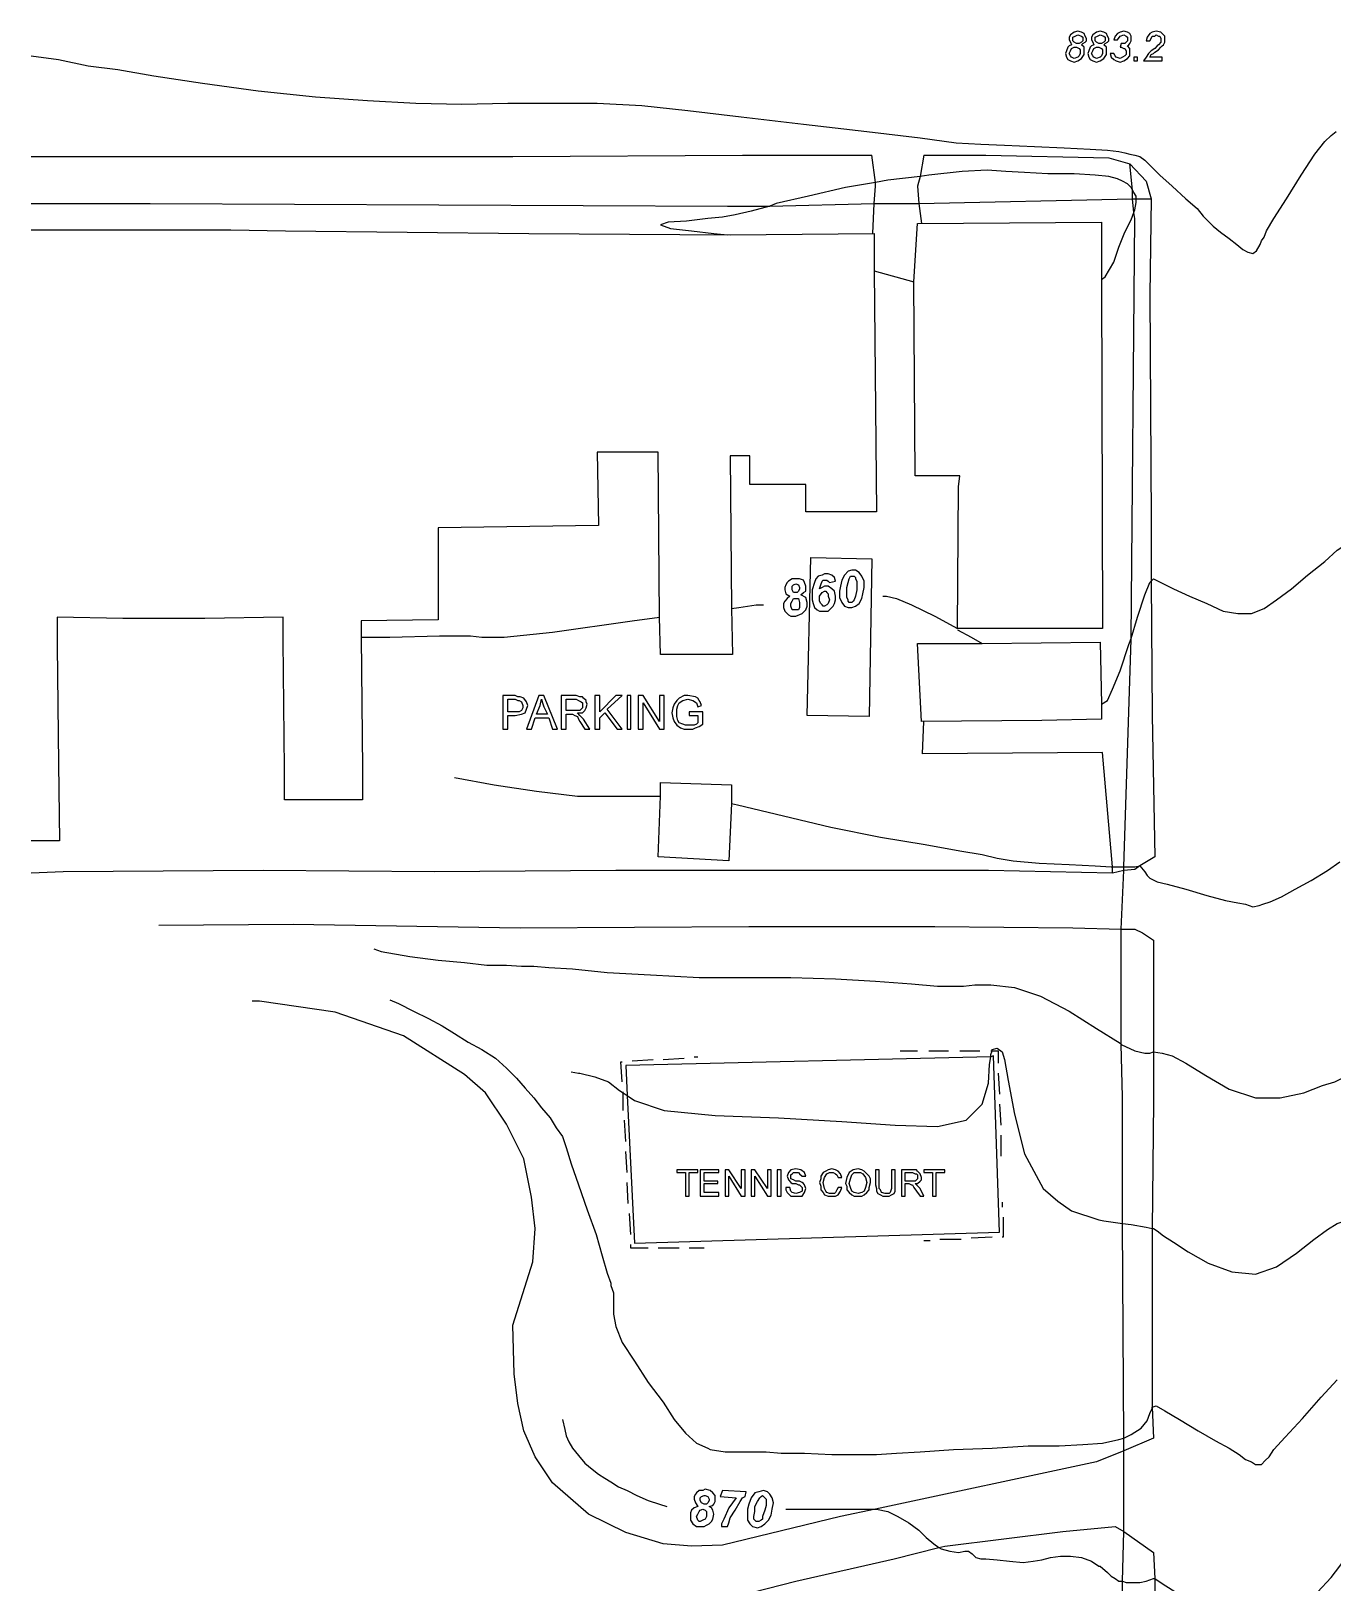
# Model space of a CAD drawing. Header units: feet. Extents: x -3749 to 15459, y 505 to 24761.
# Drawn here: x -3749 to 445, y 11399 to 16397 of the extents above; entities that cross this region are included whole.
import ezdxf

# ---------------------------------------------------------------- set-up
doc = ezdxf.new("R2010")
doc.units = ezdxf.units.FT
for name, color, linetype in [('Buildings', 2, 'CONTINUOUS'), ('Streets', 4, 'CONTINUOUS'), ('Topo Lines', 6, 'CONTINUOUS')]:
    doc.layers.add(name, color=color, linetype=linetype)

msp = doc.modelspace()

# ---------------------------------------------------------------- linework, layer by layer
at = {"layer": 'Buildings'}
for points in [[(-396.8, 16352.9), (-404.8, 16348.9), (-408.8, 16344.9), (-412.8, 16332.9), (-416.8, 16324.9), (-412.8, 16312.9), (-408.8, 16304.9), (-400.8, 16300.9), (-388.8, 16296.9), (-376.8, 16300.9), (-364.8, 16308.9), (-356.8, 16320.9), (-356.8, 16332.9), (-356.8, 16344.9), (-364.8, 16352.9), (-360.8, 16356.9), (-352.8, 16360.9), (-348.8, 16364.9), (-348.8, 16372.9), (-352.8, 16380.9), (-356.8, 16388.9), (-364.8, 16392.9), (-376.8, 16396.9), (-388.8, 16392.9), (-400.8, 16384.9), (-404.8, 16376.9), (-404.8, 16368.9), (-400.8, 16360.9), (-396.8, 16352.9)], [(-324.8, 16352.9), (-332.8, 16348.9), (-336.8, 16344.9), (-340.8, 16332.9), (-344.8, 16324.9), (-340.8, 16312.9), (-336.8, 16304.9), (-328.8, 16300.9), (-316.8, 16296.9), (-304.8, 16300.9), (-292.8, 16308.9), (-284.8, 16320.9), (-284.8, 16332.9), (-284.8, 16344.9), (-292.8, 16352.9), (-288.8, 16356.9), (-280.8, 16360.9), (-276.8, 16364.9), (-276.8, 16372.9), (-280.8, 16380.9), (-284.8, 16388.9), (-292.8, 16392.9), (-304.8, 16396.9), (-316.8, 16392.9), (-328.8, 16384.9), (-332.8, 16376.9), (-332.8, 16368.9), (-328.8, 16360.9), (-324.8, 16352.9)], [(-272.8, 16324.9), (-268.8, 16312.9), (-260.8, 16304.9), (-252.8, 16300.9), (-240.8, 16296.9), (-228.8, 16300.9), (-216.8, 16308.9), (-208.8, 16316.9), (-208.8, 16328.9), (-208.8, 16340.9), (-216.8, 16348.9), (-212.8, 16352.9), (-208.8, 16356.9), (-204.8, 16364.9), (-204.8, 16372.9), (-204.8, 16380.9), (-208.8, 16388.9), (-216.8, 16392.9), (-228.8, 16396.9), (-240.8, 16392.9), (-248.8, 16388.9), (-256.8, 16380.9), (-260.8, 16368.9), (-248.8, 16368.9), (-240.8, 16380.9), (-228.8, 16384.9), (-220.8, 16380.9), (-216.8, 16376.9), (-216.8, 16368.9), (-216.8, 16364.9), (-220.8, 16360.9), (-224.8, 16356.9), (-236.8, 16356.9), (-240.8, 16344.9), (-236.8, 16344.9), (-228.8, 16340.9), (-224.8, 16340.9), (-220.8, 16332.9), (-220.8, 16328.9), (-220.8, 16320.9), (-224.8, 16316.9), (-232.8, 16312.9), (-240.8, 16308.9), (-252.8, 16312.9), (-256.8, 16316.9), (-260.8, 16324.9), (-272.8, 16324.9)], [(-164.8, 16300.9), (-104.8, 16300.9), (-104.8, 16312.9), (-144.8, 16312.9), (-140.8, 16320.9), (-132.8, 16324.9), (-128.8, 16328.9), (-116.8, 16336.9), (-108.8, 16344.9), (-104.8, 16348.9), (-100.8, 16352.9), (-96.8, 16360.9), (-96.8, 16368.9), (-96.8, 16380.9), (-108.8, 16392.9), (-124.8, 16396.9), (-136.8, 16392.9), (-144.8, 16388.9), (-152.8, 16376.9), (-156.8, 16364.9), (-144.8, 16364.9), (-140.8, 16372.9), (-136.8, 16380.9), (-128.8, 16380.9), (-124.8, 16384.9), (-116.8, 16380.9), (-112.8, 16380.9), (-108.8, 16372.9), (-108.8, 16368.9), (-108.8, 16360.9), (-116.8, 16352.9), (-120.8, 16348.9), (-128.8, 16340.9), (-140.8, 16332.9), (-148.8, 16324.9), (-156.8, 16312.9), (-164.8, 16300.9)], [(-404.8, 16324.9), (-400.8, 16332.9), (-396.8, 16340.9), (-388.8, 16344.9), (-380.8, 16344.9), (-372.8, 16340.9), (-368.8, 16336.9), (-368.8, 16332.9), (-368.8, 16324.9), (-372.8, 16316.9), (-376.8, 16312.9), (-388.8, 16308.9), (-396.8, 16312.9), (-400.8, 16316.9), (-404.8, 16324.9)], [(-392.8, 16368.9), (-392.8, 16376.9), (-384.8, 16380.9), (-376.8, 16384.9), (-364.8, 16380.9), (-360.8, 16376.9), (-360.8, 16372.9), (-360.8, 16364.9), (-364.8, 16360.9), (-372.8, 16356.9), (-380.8, 16356.9), (-388.8, 16360.9), (-392.8, 16364.9), (-392.8, 16368.9)], [(-332.8, 16324.9), (-328.8, 16332.9), (-324.8, 16340.9), (-316.8, 16344.9), (-308.8, 16344.9), (-300.8, 16340.9), (-296.8, 16336.9), (-296.8, 16332.9), (-296.8, 16324.9), (-300.8, 16316.9), (-304.8, 16312.9), (-316.8, 16308.9), (-324.8, 16312.9), (-328.8, 16316.9), (-332.8, 16324.9)], [(-320.8, 16368.9), (-320.8, 16376.9), (-312.8, 16380.9), (-304.8, 16384.9), (-292.8, 16380.9), (-288.8, 16376.9), (-288.8, 16372.9), (-288.8, 16364.9), (-292.8, 16360.9), (-300.8, 16356.9), (-308.8, 16356.9), (-316.8, 16360.9), (-320.8, 16364.9), (-320.8, 16368.9)], [(-196.8, 16300.9), (-184.8, 16300.9), (-184.8, 16312.9), (-196.8, 16312.9), (-196.8, 16300.9)], [(-3748.8, 15757), (-3104.8, 15757), (-2928.8, 15753), (-2144.8, 15745), (-1496.8, 15741), (-1032.8, 15745), (-1032.8, 15625), (-1024.8, 14849), (-1252.8, 14849), (-1252.8, 14937), (-1432.8, 14937), (-1432.8, 15029), (-1496.8, 15029), (-1492.8, 14537), (-1488.8, 14389), (-1720.8, 14389), (-1724.8, 14509), (-1728.8, 15041), (-1924.8, 15041), (-1920.8, 14805), (-2436.8, 14797), (-2436.8, 14501), (-2684.8, 14497), (-2684.8, 14445), (-2680.8, 14021), (-2680.8, 13921), (-2932.8, 13921), (-2932.8, 14021), (-2936.8, 14433), (-2936.8, 14509), (-3188.8, 14505), (-3452.8, 14505), (-3664.8, 14509), (-3664.8, 14417), (-3660.8, 14037), (-3656.8, 13789), (-3748.8, 13789)], [(-300.8, 15597), (-296.8, 14473), (-764.8, 14473), (-760.8, 14929), (-756.8, 14965), (-900.8, 14965), (-904.8, 15589), (-892.8, 15777), (-300.8, 15781), (-300.8, 15597)], [(-1236.8, 14701), (-1040.8, 14697), (-1048.8, 14189), (-1248.8, 14193), (-1236.8, 14701)], [(-1156.8, 14625), (-1160.8, 14637), (-1168.8, 14645), (-1180.8, 14649), (-1192.8, 14649), (-1200.8, 14645), (-1212.8, 14641), (-1220.8, 14633), (-1224.8, 14621), (-1232.8, 14597), (-1232.8, 14565), (-1228.8, 14553), (-1224.8, 14541), (-1216.8, 14533), (-1208.8, 14529), (-1200.8, 14529), (-1188.8, 14529), (-1180.8, 14529), (-1172.8, 14537), (-1164.8, 14545), (-1160.8, 14553), (-1156.8, 14565), (-1156.8, 14577), (-1160.8, 14593), (-1168.8, 14601), (-1180.8, 14609), (-1192.8, 14609), (-1200.8, 14605), (-1208.8, 14601), (-1204.8, 14613), (-1200.8, 14625), (-1196.8, 14629), (-1192.8, 14629), (-1184.8, 14629), (-1180.8, 14625), (-1176.8, 14621), (-1156.8, 14625)], [(-1144.8, 14573), (-1136.8, 14557), (-1128.8, 14545), (-1116.8, 14541), (-1104.8, 14541), (-1092.8, 14545), (-1080.8, 14553), (-1072.8, 14569), (-1068.8, 14585), (-1064.8, 14605), (-1064.8, 14625), (-1072.8, 14641), (-1080.8, 14653), (-1092.8, 14661), (-1104.8, 14661), (-1116.8, 14657), (-1128.8, 14645), (-1136.8, 14629), (-1140.8, 14609), (-1144.8, 14593), (-1144.8, 14573)], [(-1304.8, 14577), (-1312.8, 14569), (-1320.8, 14561), (-1324.8, 14553), (-1324.8, 14541), (-1320.8, 14529), (-1308.8, 14517), (-1300.8, 14513), (-1284.8, 14513), (-1264.8, 14521), (-1252.8, 14533), (-1248.8, 14545), (-1248.8, 14557), (-1252.8, 14573), (-1268.8, 14581), (-1260.8, 14589), (-1252.8, 14593), (-1252.8, 14601), (-1252.8, 14609), (-1256.8, 14621), (-1260.8, 14629), (-1272.8, 14633), (-1288.8, 14633), (-1296.8, 14633), (-1308.8, 14625), (-1312.8, 14621), (-1316.8, 14613), (-1320.8, 14605), (-1320.8, 14597), (-1316.8, 14585), (-1304.8, 14577)], [(-1296.8, 14597), (-1296.8, 14605), (-1296.8, 14609), (-1292.8, 14613), (-1284.8, 14617), (-1276.8, 14613), (-1272.8, 14605), (-1272.8, 14601), (-1276.8, 14593), (-1280.8, 14589), (-1284.8, 14589), (-1288.8, 14589), (-1292.8, 14589), (-1296.8, 14597)], [(-1120.8, 14573), (-1120.8, 14585), (-1120.8, 14605), (-1116.8, 14621), (-1112.8, 14633), (-1108.8, 14641), (-1100.8, 14641), (-1096.8, 14641), (-1092.8, 14637), (-1092.8, 14633), (-1088.8, 14625), (-1088.8, 14613), (-1088.8, 14597), (-1092.8, 14577), (-1096.8, 14565), (-1100.8, 14561), (-1104.8, 14557), (-1112.8, 14557), (-1116.8, 14561), (-1116.8, 14565), (-1120.8, 14573)], [(-1300.8, 14545), (-1300.8, 14553), (-1296.8, 14561), (-1292.8, 14569), (-1284.8, 14569), (-1280.8, 14569), (-1276.8, 14569), (-1272.8, 14557), (-1272.8, 14549), (-1272.8, 14541), (-1276.8, 14533), (-1284.8, 14533), (-1292.8, 14533), (-1296.8, 14533), (-1300.8, 14545)], [(-1208.8, 14561), (-1208.8, 14577), (-1200.8, 14589), (-1192.8, 14593), (-1188.8, 14593), (-1184.8, 14589), (-1180.8, 14585), (-1180.8, 14577), (-1176.8, 14565), (-1180.8, 14553), (-1184.8, 14549), (-1192.8, 14545), (-1196.8, 14545), (-1200.8, 14549), (-1204.8, 14553), (-1208.8, 14561)], [(-300.8, 14229), (-300.8, 14181), (-492.8, 14177), (-880.8, 14173), (-892.8, 14425), (-684.8, 14425), (-304.8, 14429), (-300.8, 14229)], [(-2228.8, 14149), (-2212.8, 14149), (-2212.8, 14193), (-2188.8, 14193), (-2168.8, 14197), (-2156.8, 14201), (-2152.8, 14213), (-2148.8, 14225), (-2152.8, 14237), (-2160.8, 14249), (-2172.8, 14253), (-2180.8, 14253), (-2188.8, 14257), (-2228.8, 14257), (-2228.8, 14149)], [(-2212.8, 14205), (-2212.8, 14245), (-2188.8, 14245), (-2180.8, 14241), (-2176.8, 14241), (-2168.8, 14237), (-2164.8, 14225), (-2164.8, 14217), (-2168.8, 14209), (-2176.8, 14205), (-2188.8, 14205), (-2212.8, 14205)], [(-2152.8, 14149), (-2136.8, 14149), (-2124.8, 14185), (-2080.8, 14185), (-2068.8, 14149), (-2052.8, 14149), (-2096.8, 14257), (-2112.8, 14257), (-2152.8, 14149)], [(-2120.8, 14197), (-2108.8, 14225), (-2104.8, 14245), (-2100.8, 14233), (-2096.8, 14221), (-2084.8, 14197), (-2120.8, 14197)], [(-2040.8, 14149), (-2024.8, 14149), (-2024.8, 14197), (-2008.8, 14197), (-2004.8, 14197), (-1996.8, 14193), (-1988.8, 14189), (-1984.8, 14181), (-1980.8, 14173), (-1964.8, 14149), (-1948.8, 14149), (-1968.8, 14181), (-1980.8, 14193), (-1988.8, 14201), (-1972.8, 14201), (-1964.8, 14209), (-1960.8, 14217), (-1956.8, 14229), (-1960.8, 14237), (-1960.8, 14241), (-1968.8, 14249), (-1972.8, 14253), (-1980.8, 14253), (-1992.8, 14257), (-2040.8, 14257), (-2040.8, 14149)], [(-2024.8, 14209), (-2024.8, 14245), (-1992.8, 14245), (-1984.8, 14241), (-1976.8, 14237), (-1972.8, 14233), (-1972.8, 14225), (-1972.8, 14217), (-1980.8, 14209), (-1988.8, 14209), (-1996.8, 14209), (-2024.8, 14209)], [(-1932.8, 14149), (-1916.8, 14149), (-1916.8, 14185), (-1900.8, 14201), (-1860.8, 14149), (-1844.8, 14149), (-1892.8, 14213), (-1844.8, 14257), (-1864.8, 14257), (-1916.8, 14205), (-1916.8, 14257), (-1932.8, 14257), (-1932.8, 14149)], [(-1828.8, 14149), (-1816.8, 14149), (-1816.8, 14257), (-1828.8, 14257), (-1828.8, 14149)], [(-1792.8, 14149), (-1776.8, 14149), (-1776.8, 14233), (-1724.8, 14149), (-1708.8, 14149), (-1708.8, 14257), (-1724.8, 14257), (-1724.8, 14173), (-1776.8, 14257), (-1792.8, 14257), (-1792.8, 14149)], [(-1628.8, 14193), (-1600.8, 14193), (-1600.8, 14169), (-1604.8, 14165), (-1612.8, 14161), (-1620.8, 14161), (-1632.8, 14161), (-1640.8, 14161), (-1648.8, 14165), (-1660.8, 14169), (-1664.8, 14177), (-1668.8, 14189), (-1668.8, 14201), (-1668.8, 14213), (-1664.8, 14225), (-1660.8, 14233), (-1648.8, 14241), (-1632.8, 14245), (-1616.8, 14241), (-1604.8, 14233), (-1600.8, 14221), (-1588.8, 14225), (-1592.8, 14237), (-1596.8, 14241), (-1600.8, 14249), (-1608.8, 14253), (-1632.8, 14257), (-1644.8, 14257), (-1660.8, 14249), (-1668.8, 14241), (-1676.8, 14229), (-1680.8, 14217), (-1684.8, 14201), (-1680.8, 14185), (-1676.8, 14173), (-1668.8, 14161), (-1656.8, 14153), (-1644.8, 14149), (-1628.8, 14149), (-1616.8, 14149), (-1608.8, 14153), (-1596.8, 14157), (-1584.8, 14165), (-1584.8, 14205), (-1628.8, 14205), (-1628.8, 14193)], [(-1492.8, 13969), (-1492.8, 13909), (-1500.8, 13725), (-1728.8, 13737), (-1720.8, 13933), (-1720.8, 13977), (-1492.8, 13969)], [(-948.8, 13113), (-892.8, 13113)], [(-856.8, 13113), (-792.8, 13113)], [(-756.8, 13113), (-692.8, 13113)], [(-656.8, 13113), (-652.8, 13113), (-632.8, 13113), (-632.8, 13073)], [(-1844.8, 13013), (-1848.8, 13077), (-1844.8, 13077)], [(-1812.8, 13081), (-1744.8, 13085)], [(-1712.8, 13085), (-1644.8, 13089)], [(-1612.8, 13093), (-1600.8, 13093)], [(-632.8, 13041), (-628.8, 12973)], [(-1840.8, 12977), (-1840.8, 12981)], [(-1840.8, 12921), (-1840.8, 12977)], [(-628.8, 12941), (-624.8, 12873)], [(-1832.8, 12821), (-1836.8, 12889)], [(-624.8, 12841), (-624.8, 12773)], [(-1828.8, 12721), (-1832.8, 12789)], [(-1640.8, 12645), (-1628.8, 12645), (-1628.8, 12721), (-1600.8, 12721), (-1600.8, 12729), (-1668.8, 12729), (-1668.8, 12721), (-1640.8, 12721), (-1640.8, 12645)], [(-1592.8, 12645), (-1532.8, 12645), (-1532.8, 12657), (-1580.8, 12657), (-1580.8, 12685), (-1536.8, 12685), (-1536.8, 12693), (-1580.8, 12693), (-1580.8, 12721), (-1532.8, 12721), (-1532.8, 12729), (-1592.8, 12729), (-1592.8, 12645)], [(-1512.8, 12645), (-1500.8, 12645), (-1500.8, 12709), (-1460.8, 12645), (-1448.8, 12645), (-1448.8, 12729), (-1460.8, 12729), (-1460.8, 12669), (-1500.8, 12729), (-1512.8, 12729), (-1512.8, 12645)], [(-1428.8, 12645), (-1416.8, 12645), (-1416.8, 12709), (-1376.8, 12645), (-1364.8, 12645), (-1364.8, 12729), (-1376.8, 12729), (-1376.8, 12669), (-1416.8, 12729), (-1428.8, 12729), (-1428.8, 12645)], [(-1344.8, 12645), (-1332.8, 12645), (-1332.8, 12729), (-1344.8, 12729), (-1344.8, 12645)], [(-1316.8, 12673), (-1316.8, 12665), (-1312.8, 12657), (-1300.8, 12645), (-1280.8, 12645), (-1264.8, 12645), (-1256.8, 12657), (-1252.8, 12669), (-1256.8, 12681), (-1260.8, 12685), (-1264.8, 12689), (-1272.8, 12693), (-1284.8, 12693), (-1292.8, 12697), (-1300.8, 12701), (-1300.8, 12709), (-1300.8, 12713), (-1296.8, 12717), (-1292.8, 12721), (-1284.8, 12721), (-1276.8, 12721), (-1272.8, 12717), (-1264.8, 12709), (-1252.8, 12709), (-1256.8, 12721), (-1268.8, 12729), (-1284.8, 12733), (-1300.8, 12729), (-1308.8, 12721), (-1312.8, 12709), (-1308.8, 12697), (-1300.8, 12689), (-1296.8, 12685), (-1284.8, 12685), (-1276.8, 12681), (-1272.8, 12681), (-1264.8, 12673), (-1264.8, 12669), (-1264.8, 12661), (-1272.8, 12657), (-1284.8, 12653), (-1296.8, 12657), (-1300.8, 12661), (-1304.8, 12673), (-1316.8, 12673)], [(-1148.8, 12673), (-1152.8, 12665), (-1156.8, 12657), (-1160.8, 12653), (-1168.8, 12653), (-1176.8, 12653), (-1184.8, 12657), (-1188.8, 12661), (-1192.8, 12669), (-1196.8, 12689), (-1192.8, 12705), (-1184.8, 12717), (-1176.8, 12721), (-1168.8, 12721), (-1164.8, 12721), (-1156.8, 12717), (-1152.8, 12713), (-1148.8, 12705), (-1136.8, 12705), (-1140.8, 12717), (-1148.8, 12725), (-1156.8, 12729), (-1168.8, 12733), (-1180.8, 12729), (-1188.8, 12725), (-1196.8, 12721), (-1204.8, 12709), (-1204.8, 12701), (-1208.8, 12689), (-1204.8, 12677), (-1204.8, 12665), (-1196.8, 12657), (-1192.8, 12649), (-1180.8, 12645), (-1168.8, 12645), (-1156.8, 12645), (-1148.8, 12649), (-1140.8, 12661), (-1136.8, 12673), (-1148.8, 12673)], [(-1124.8, 12685), (-1120.8, 12677), (-1120.8, 12665), (-1112.8, 12657), (-1104.8, 12649), (-1096.8, 12645), (-1084.8, 12645), (-1072.8, 12645), (-1064.8, 12649), (-1056.8, 12657), (-1048.8, 12665), (-1048.8, 12673), (-1044.8, 12689), (-1044.8, 12701), (-1048.8, 12709), (-1056.8, 12717), (-1064.8, 12725), (-1072.8, 12729), (-1084.8, 12733), (-1100.8, 12729), (-1112.8, 12721), (-1120.8, 12705), (-1124.8, 12685)], [(-1112.8, 12685), (-1108.8, 12701), (-1104.8, 12713), (-1096.8, 12721), (-1084.8, 12721), (-1076.8, 12721), (-1068.8, 12717), (-1060.8, 12705), (-1056.8, 12689), (-1060.8, 12673), (-1064.8, 12661), (-1072.8, 12657), (-1084.8, 12653), (-1096.8, 12657), (-1104.8, 12661), (-1108.8, 12673), (-1112.8, 12685)], [(-976.8, 12729), (-976.8, 12681), (-976.8, 12669), (-980.8, 12657), (-984.8, 12653), (-996.8, 12653), (-1008.8, 12657), (-1012.8, 12665), (-1016.8, 12669), (-1016.8, 12681), (-1016.8, 12729), (-1028.8, 12729), (-1028.8, 12681), (-1024.8, 12669), (-1024.8, 12661), (-1020.8, 12653), (-1012.8, 12649), (-1004.8, 12645), (-996.8, 12645), (-984.8, 12645), (-976.8, 12649), (-968.8, 12653), (-964.8, 12661), (-964.8, 12669), (-964.8, 12681), (-964.8, 12729), (-976.8, 12729)], [(-944.8, 12645), (-932.8, 12645), (-932.8, 12685), (-920.8, 12685), (-912.8, 12681), (-908.8, 12681), (-904.8, 12673), (-896.8, 12661), (-884.8, 12645), (-872.8, 12645), (-884.8, 12669), (-896.8, 12681), (-900.8, 12685), (-892.8, 12685), (-884.8, 12693), (-880.8, 12697), (-880.8, 12705), (-884.8, 12717), (-892.8, 12725), (-896.8, 12729), (-908.8, 12729), (-944.8, 12729), (-944.8, 12645)], [(-932.8, 12693), (-932.8, 12721), (-908.8, 12721), (-900.8, 12717), (-896.8, 12717), (-892.8, 12713), (-892.8, 12705), (-892.8, 12701), (-900.8, 12693), (-904.8, 12693), (-908.8, 12693), (-932.8, 12693)], [(-844.8, 12645), (-832.8, 12645), (-832.8, 12721), (-804.8, 12721), (-804.8, 12729), (-872.8, 12729), (-872.8, 12721), (-844.8, 12721), (-844.8, 12645)], [(-1824.8, 12621), (-1828.8, 12689)], [(-620.8, 12625), (-620.8, 12609)], [(-1816.8, 12521), (-1820.8, 12589)], [(-616.8, 12577), (-616.8, 12513), (-620.8, 12513)], [(-852.8, 12501), (-872.8, 12501)], [(-752.8, 12505), (-820.8, 12505)], [(-652.8, 12513), (-720.8, 12509)], [(-1760.8, 12477), (-1816.8, 12477), (-1816.8, 12489)], [(-1660.8, 12477), (-1728.8, 12477)], [(-1580.8, 12477), (-1628.8, 12477)], [(-1600.8, 11645), (-1612.8, 11641), (-1620.8, 11633), (-1624.8, 11625), (-1624.8, 11613), (-1624.8, 11601), (-1616.8, 11589), (-1604.8, 11581), (-1592.8, 11581), (-1580.8, 11581), (-1572.8, 11585), (-1564.8, 11589), (-1556.8, 11597), (-1552.8, 11605), (-1548.8, 11621), (-1552.8, 11633), (-1556.8, 11641), (-1564.8, 11645), (-1552.8, 11649), (-1548.8, 11653), (-1544.8, 11661), (-1544.8, 11669), (-1544.8, 11681), (-1552.8, 11689), (-1560.8, 11697), (-1576.8, 11701), (-1584.8, 11697), (-1596.8, 11697), (-1604.8, 11689), (-1608.8, 11685), (-1612.8, 11677), (-1612.8, 11669), (-1608.8, 11657), (-1600.8, 11645)], [(-1528.8, 11677), (-1476.8, 11673), (-1488.8, 11657), (-1500.8, 11641), (-1516.8, 11605), (-1524.8, 11589), (-1524.8, 11581), (-1504.8, 11581), (-1500.8, 11593), (-1496.8, 11609), (-1480.8, 11633), (-1464.8, 11661), (-1456.8, 11673), (-1448.8, 11677), (-1444.8, 11693), (-1520.8, 11697), (-1528.8, 11677)], [(-1440.8, 11617), (-1440.8, 11601), (-1432.8, 11589), (-1424.8, 11581), (-1408.8, 11577), (-1396.8, 11581), (-1384.8, 11589), (-1372.8, 11601), (-1364.8, 11617), (-1360.8, 11637), (-1356.8, 11657), (-1360.8, 11673), (-1368.8, 11685), (-1376.8, 11693), (-1388.8, 11697), (-1404.8, 11693), (-1416.8, 11689), (-1428.8, 11673), (-1436.8, 11653), (-1440.8, 11637), (-1440.8, 11617)], [(-1592.8, 11665), (-1592.8, 11673), (-1588.8, 11677), (-1580.8, 11681), (-1576.8, 11681), (-1568.8, 11677), (-1564.8, 11669), (-1564.8, 11665), (-1568.8, 11657), (-1572.8, 11653), (-1580.8, 11653), (-1588.8, 11657), (-1592.8, 11665)], [(-1420.8, 11613), (-1416.8, 11629), (-1416.8, 11645), (-1408.8, 11661), (-1400.8, 11673), (-1396.8, 11677), (-1392.8, 11681), (-1384.8, 11673), (-1380.8, 11669), (-1380.8, 11661), (-1380.8, 11649), (-1384.8, 11633), (-1392.8, 11613), (-1392.8, 11605), (-1396.8, 11601), (-1404.8, 11597), (-1408.8, 11597), (-1412.8, 11597), (-1416.8, 11601), (-1420.8, 11605), (-1420.8, 11613)], [(-1604.8, 11613), (-1600.8, 11621), (-1596.8, 11629), (-1592.8, 11633), (-1584.8, 11637), (-1576.8, 11633), (-1572.8, 11629), (-1572.8, 11621), (-1572.8, 11613), (-1576.8, 11605), (-1584.8, 11601), (-1592.8, 11597), (-1596.8, 11597), (-1600.8, 11601), (-1604.8, 11613)]]:
    msp.add_lwpolyline(points, dxfattribs=at)
at = {"layer": 'Streets'}
for points in [[(-3748.8, 15992.9), (-3032.8, 15992.9), (-2196.8, 15992.9), (-1456.8, 15996.9), (-1040.8, 15996.9)], [(-1028.8, 15909), (-1040.8, 15996.9)], [(-872.8, 15996.9), (-884.8, 15928.9)], [(-872.8, 15996.9), (-672.8, 15996.9), (-276.8, 15988.9), (-208.8, 15968.9)], [(-208.8, 15968.9), (-156.8, 15913), (-140.8, 15857)], [(-200.8, 15885), (-208.8, 15968.9)], [(-1032.8, 15841), (-1028.8, 15897), (-1028.8, 15909)], [(-884.8, 15928.9), (-892.8, 15897), (-888.8, 15841)], [(-888.8, 15841), (-200.8, 15857)], [(-200.8, 15857), (-200.8, 15885)], [(-196.8, 15813), (-200.8, 15857), (-188.8, 15857), (-140.8, 15857)], [(-140.8, 15857), (-144.8, 15549), (-140.8, 14821), (-140.8, 14625)], [(-3748.8, 15841), (-3364.8, 15841), (-1504.8, 15833), (-1368.8, 15833)], [(-1368.8, 15833), (-1032.8, 15841), (-888.8, 15841)], [(-1036.8, 15745), (-1032.8, 15841)], [(-888.8, 15841), (-880.8, 15777)], [(-204.8, 14441), (-192.8, 15793), (-196.8, 15813)], [(-140.8, 14625), (-136.8, 14193), (-128.8, 13737), (-176.8, 13709)], [(-228.8, 13705), (-204.8, 14437), (-204.8, 14441)], [(-264.8, 13705), (-296.8, 14073), (-876.8, 14069), (-872.8, 14173)], [(-264.8, 13685), (-264.8, 13705)], [(-236.8, 13505), (-228.8, 13693), (-228.8, 13705)], [(-176.8, 13709), (-192.8, 13697), (-228.8, 13693)], [(-228.8, 13693), (-264.8, 13685), (-664.8, 13693), (-1212.8, 13693), (-1864.8, 13693), (-2448.8, 13689), (-3000.8, 13693), (-3644.8, 13689), (-3748.8, 13685)], [(-3336.8, 13517), (-2904.8, 13521), (-2172.8, 13509), (-1436.8, 13513), (-836.8, 13513), (-392.8, 13509), (-236.8, 13505)], [(-236.8, 13505), (-192.8, 13505), (-168.8, 13493), (-132.8, 13469)], [(-236.8, 13133), (-236.8, 13457), (-236.8, 13505)], [(-132.8, 13469), (-132.8, 13109)], [(-1028.8, 11637), (-1140.8, 11613), (-1520.8, 11521), (-1620.8, 11517), (-1712.8, 11525), (-1832.8, 11561), (-1952.8, 11621), (-2068.8, 11721), (-2124.8, 11805), (-2160.8, 11889), (-2180.8, 11977), (-2192.8, 12073), (-2196.8, 12229), (-2132.8, 12433), (-2124.8, 12541), (-2136.8, 12641), (-2160.8, 12765), (-2216.8, 12877), (-2284.8, 12977), (-2352.8, 13037), (-2548.8, 13161), (-2768.8, 13237), (-3012.8, 13273), (-3036.8, 13273)], [(-232.8, 12557), (-232.8, 12965), (-236.8, 13133)], [(-132.8, 13109), (-132.8, 12949), (-136.8, 12541)], [(-228.8, 11865), (-232.8, 12557)], [(-136.8, 12541), (-136.8, 12365), (-136.8, 11965)], [(-136.8, 11965), (-132.8, 11865)], [(-232.8, 10841), (-232.8, 11405), (-228.8, 11565), (-228.8, 11765), (-228.8, 11825), (-228.8, 11865)], [(-132.8, 11865), (-228.8, 11825)], [(-228.8, 11825), (-316.8, 11789), (-1028.8, 11637)], [(-824.8, 11513), (-804.8, 11517), (-424.8, 11565), (-256.8, 11581), (-228.8, 11565)], [(-228.8, 11565), (-132.8, 11497)], [(-1912.8, 11225), (-1864.8, 11245), (-1816.8, 11257), (-1612.8, 11321), (-1284.8, 11405), (-968.8, 11477), (-824.8, 11513)], [(-132.8, 11497), (-128.8, 11413)], [(-128.8, 11413), (-124.8, 10861)]]:
    msp.add_lwpolyline(points, dxfattribs=at)
at = {"layer": 'Topo Lines'}
for points in [[(-3748.8, 16316.9), (-3660.8, 16304.9), (-3564.8, 16284.9), (-3468.8, 16272.9), (-3352.8, 16252.9), (-3196.8, 16228.9), (-3016.8, 16204.9), (-2832.8, 16184.9), (-2664.8, 16172.9), (-2508.8, 16164.9), (-2360.8, 16160.9), (-2212.8, 16164.9), (-2064.8, 16164.9), (-1924.8, 16164.9), (-1780.8, 16156.9), (-1632.8, 16140.9), (-1460.8, 16120.9), (-1260.8, 16096.9), (-1056.8, 16072.9), (-884.8, 16052.9), (-768.8, 16036.9), (-688.8, 16032.9), (-612.8, 16028.9), (-516.8, 16024.9), (-420.8, 16020.9), (-336.8, 16016.9), (-280.8, 16012.9), (-244.8, 16008.9), (-224.8, 16004.9), (-208.8, 16000.9), (-192.8, 15996.9), (-176.8, 15992.9), (-160.8, 15980.9), (-140.8, 15960.9), (-112.8, 15932.9), (-72.8, 15897), (-28.8, 15857), (7.2, 15825), (27.2, 15801), (43.2, 15785), (59.2, 15769), (83.2, 15749), (111.2, 15729), (135.2, 15709), (155.2, 15693), (171.2, 15685), (187.2, 15681), (199.2, 15689), (211.2, 15709), (215.2, 15721), (223.2, 15733), (231.2, 15753), (255.2, 15793), (295.2, 15857), (343.2, 15932.9), (387.2, 16000.9), (419.2, 16040.9), (439.2, 16060.9), (455.2, 16072.9)], [(-200.8, 15885), (-204.8, 15893), (-216.8, 15905), (-232.8, 15913), (-248.8, 15920.9), (-276.8, 15928.9), (-320.8, 15932.9), (-388.8, 15936.9), (-472.8, 15936.9), (-548.8, 15940.9), (-608.8, 15944.9), (-668.8, 15948.9), (-748.8, 15944.9), (-856.8, 15932.9), (-884.8, 15928.9)], [(-1028.8, 15909), (-1124.8, 15893), (-1244.8, 15865), (-1348.8, 15841), (-1368.8, 15833)], [(-884.8, 15928.9), (-988.8, 15916.9), (-1028.8, 15909)], [(-188.8, 15857), (-188.8, 15865), (-196.8, 15877), (-200.8, 15885)], [(-196.8, 15813), (-192.8, 15821), (-188.8, 15845), (-188.8, 15857)], [(-1368.8, 15833), (-1428.8, 15817), (-1480.8, 15805), (-1520.8, 15797), (-1568.8, 15793), (-1636.8, 15785), (-1696.8, 15781), (-1720.8, 15773), (-1688.8, 15761), (-1620.8, 15753), (-1548.8, 15745), (-1504.8, 15741)], [(-300.8, 15597), (-288.8, 15605), (-260.8, 15653), (-244.8, 15701), (-224.8, 15749), (-204.8, 15789), (-196.8, 15813)], [(-1032.8, 15625), (-904.8, 15589)], [(-140.8, 14625), (-132.8, 14633), (-108.8, 14621), (-68.8, 14601), (-16.8, 14577), (39.2, 14553), (91.2, 14529), (139.2, 14521), (183.2, 14521), (223.2, 14537), (263.2, 14565), (311.2, 14601), (363.2, 14645), (419.2, 14689), (459.2, 14725), (483.2, 14741), (495.2, 14741), (507.2, 14717), (531.2, 14677), (555.2, 14613), (587.2, 14529), (611.2, 14429), (631.2, 14333)], [(-204.8, 14441), (-184.8, 14509), (-160.8, 14581), (-144.8, 14621), (-140.8, 14625)], [(-1468.8, 14541), (-1412.8, 14549), (-1388.8, 14549)], [(-1004.8, 14577), (-992.8, 14577), (-960.8, 14569), (-912.8, 14549), (-836.8, 14513), (-764.8, 14473)], [(-2684.8, 14445), (-2592.8, 14445), (-2432.8, 14449), (-2360.8, 14449), (-2332.8, 14449), (-2296.8, 14445), (-2224.8, 14445), (-2068.8, 14461), (-1812.8, 14497), (-1724.8, 14509)], [(-1492.8, 14537), (-1468.8, 14541)], [(-764.8, 14469), (-720.8, 14445), (-684.8, 14425)], [(-300.8, 14229), (-280.8, 14241), (-264.8, 14277), (-240.8, 14337), (-212.8, 14421), (-204.8, 14441)], [(-2384.8, 13993), (-2256.8, 13969), (-2120.8, 13949), (-1988.8, 13933), (-1864.8, 13933), (-1740.8, 13933), (-1720.8, 13933)], [(-1492.8, 13909), (-1472.8, 13905), (-1324.8, 13869), (-1172.8, 13833), (-1012.8, 13801), (-868.8, 13777), (-756.8, 13757), (-684.8, 13745), (-636.8, 13733), (-584.8, 13725), (-500.8, 13717), (-404.8, 13713), (-320.8, 13709), (-268.8, 13705), (-264.8, 13705)], [(-264.8, 13705), (-240.8, 13705), (-228.8, 13705)], [(-228.8, 13705), (-224.8, 13705), (-208.8, 13705), (-192.8, 13705), (-176.8, 13709), (-176.8, 13709)], [(-176.8, 13709), (-160.8, 13689), (-152.8, 13677), (-144.8, 13669), (-120.8, 13657), (-88.8, 13649), (-28.8, 13633), (39.2, 13613), (99.2, 13597), (139.2, 13589), (163.2, 13585), (175.2, 13581), (187.2, 13577), (207.2, 13581), (219.2, 13585), (243.2, 13593), (279.2, 13609), (323.2, 13633), (375.2, 13661), (427.2, 13693), (467.2, 13721)], [(-2644.8, 13441), (-2620.8, 13433), (-2528.8, 13417), (-2436.8, 13405), (-2352.8, 13397), (-2280.8, 13389), (-2216.8, 13389), (-2168.8, 13385), (-2128.8, 13385), (-2080.8, 13381), (-2004.8, 13377), (-1892.8, 13365), (-1752.8, 13357), (-1596.8, 13349), (-1444.8, 13349), (-1300.8, 13349), (-1156.8, 13345), (-1028.8, 13337), (-912.8, 13329), (-828.8, 13321), (-780.8, 13321), (-744.8, 13321), (-708.8, 13325), (-656.8, 13325)], [(-656.8, 13325), (-580.8, 13317), (-496.8, 13289), (-404.8, 13241), (-316.8, 13185)], [(-2592.8, 13277), (-2564.8, 13265), (-2516.8, 13241), (-2468.8, 13217), (-2424.8, 13193), (-2384.8, 13169), (-2340.8, 13141), (-2296.8, 13117), (-2252.8, 13089), (-2216.8, 13057), (-2184.8, 13025), (-2156.8, 12993), (-2128.8, 12961), (-2104.8, 12929), (-2076.8, 12897), (-2056.8, 12865), (-2036.8, 12837), (-2024.8, 12801), (-2008.8, 12749), (-1984.8, 12681), (-1956.8, 12601), (-1928.8, 12521), (-1908.8, 12453)], [(-316.8, 13185), (-240.8, 13137), (-236.8, 13133)], [(-1804.8, 12493), (-628.8, 12529), (-648.8, 13097), (-656.8, 13093)], [(-656.8, 13093), (-656.8, 13101), (-652.8, 13113)], [(-652.8, 13113), (-652.8, 13117), (-636.8, 13121), (-620.8, 13109), (-612.8, 13085), (-600.8, 13017), (-580.8, 12909), (-548.8, 12781), (-488.8, 12669), (-440.8, 12629)], [(-236.8, 13133), (-192.8, 13113), (-160.8, 13105), (-144.8, 13105), (-132.8, 13109)], [(-132.8, 13109), (-104.8, 13105), (-72.8, 13097), (-28.8, 13073), (35.2, 13033), (111.2, 12989), (195.2, 12961), (275.2, 12961), (351.2, 12977), (411.2, 13001), (451.2, 13013), (475.2, 13025), (487.2, 13029), (495.2, 13021)], [(-2008.8, 13045), (-1984.8, 13041), (-1980.8, 13041)], [(-656.8, 13093), (-1832.8, 13065), (-1828.8, 12969)], [(-1828.8, 12969), (-1804.8, 12953), (-1708.8, 12921), (-1544.8, 12905), (-1340.8, 12897), (-1136.8, 12885), (-964.8, 12873), (-828.8, 12869), (-736.8, 12889), (-684.8, 12941), (-664.8, 13009), (-660.8, 13069), (-656.8, 13093)], [(-1980.8, 13041), (-1932.8, 13029), (-1888.8, 13013), (-1852.8, 12985), (-1840.8, 12977)], [(-1840.8, 12977), (-1828.8, 12969)], [(-1828.8, 12969), (-1804.8, 12493)], [(-440.8, 12629), (-396.8, 12597), (-308.8, 12569)], [(-308.8, 12569), (-292.8, 12565), (-232.8, 12557)], [(-232.8, 12557), (-204.8, 12553), (-156.8, 12545), (-136.8, 12541), (-132.8, 12541), (-120.8, 12533), (-100.8, 12517), (-68.8, 12497), (-20.8, 12465), (43.2, 12429), (119.2, 12401), (195.2, 12393), (263.2, 12417), (327.2, 12461), (383.2, 12505), (427.2, 12537), (459.2, 12557), (483.2, 12565), (495.2, 12569), (499.2, 12565)], [(-1908.8, 12453), (-1892.8, 12397), (-1880.8, 12365)], [(-1880.8, 12365), (-1880.8, 12357), (-1872.8, 12333), (-1872.8, 12313), (-1872.8, 12293), (-1872.8, 12265), (-1864.8, 12225), (-1844.8, 12173), (-1804.8, 12113), (-1760.8, 12045), (-1712.8, 11981), (-1676.8, 11925), (-1640.8, 11881), (-1604.8, 11849), (-1568.8, 11833)], [(-136.8, 11965), (-124.8, 11969), (-96.8, 11953), (-48.8, 11925), (11.2, 11889), (67.2, 11857), (111.2, 11833), (143.2, 11813), (163.2, 11797), (183.2, 11789), (195.2, 11781), (215.2, 11781), (227.2, 11793), (239.2, 11805), (255.2, 11829), (291.2, 11869), (347.2, 11929), (407.2, 11997), (459.2, 12053)], [(-228.8, 11865), (-204.8, 11877), (-172.8, 11897), (-152.8, 11921), (-144.8, 11945), (-136.8, 11961), (-136.8, 11965)], [(-2036.8, 11925), (-2028.8, 11893), (-2024.8, 11873), (-2016.8, 11853), (-2004.8, 11833), (-1984.8, 11809), (-1964.8, 11785), (-1940.8, 11765), (-1920.8, 11749), (-1900.8, 11737), (-1880.8, 11725), (-1856.8, 11709), (-1828.8, 11697), (-1796.8, 11681), (-1760.8, 11665), (-1724.8, 11653), (-1700.8, 11645)], [(-1052.8, 11813), (-1024.8, 11813), (-960.8, 11817), (-884.8, 11821), (-776.8, 11829), (-652.8, 11833), (-536.8, 11841), (-436.8, 11841), (-360.8, 11845), (-296.8, 11849), (-244.8, 11861), (-228.8, 11865)], [(-1568.8, 11833), (-1560.8, 11829), (-1512.8, 11821), (-1472.8, 11821), (-1444.8, 11821), (-1432.8, 11821), (-1404.8, 11821), (-1380.8, 11821), (-1332.8, 11817), (-1272.8, 11817)], [(-1272.8, 11817), (-1256.8, 11817), (-1168.8, 11813), (-1088.8, 11813), (-1052.8, 11813)], [(-1316.8, 11637), (-1304.8, 11637), (-1224.8, 11637), (-1156.8, 11637), (-1116.8, 11637), (-1092.8, 11637), (-1072.8, 11637), (-1052.8, 11637), (-1028.8, 11637)], [(-1028.8, 11637), (-1024.8, 11637), (-988.8, 11629), (-956.8, 11613), (-920.8, 11593), (-888.8, 11569), (-864.8, 11545), (-840.8, 11525), (-824.8, 11513)], [(-824.8, 11513), (-816.8, 11509), (-788.8, 11501), (-760.8, 11497), (-740.8, 11501), (-728.8, 11501), (-716.8, 11493), (-704.8, 11481), (-688.8, 11477)], [(-128.8, 11413), (-104.8, 11397), (-72.8, 11377), (-28.8, 11349), (27.2, 11317), (87.2, 11285), (151.2, 11257), (215.2, 11253), (283.2, 11277), (343.2, 11321), (395.2, 11369), (439.2, 11417), (467.2, 11453), (487.2, 11481), (495.2, 11497), (499.2, 11489)], [(-688.8, 11477), (-672.8, 11477), (-636.8, 11473), (-596.8, 11469), (-552.8, 11465), (-520.8, 11469), (-492.8, 11473), (-464.8, 11481), (-432.8, 11485), (-400.8, 11485), (-364.8, 11481), (-332.8, 11469), (-308.8, 11453)], [(-308.8, 11453), (-304.8, 11453), (-280.8, 11433), (-268.8, 11421), (-256.8, 11413), (-244.8, 11405), (-232.8, 11405)], [(-232.8, 11405), (-220.8, 11401), (-196.8, 11401), (-176.8, 11401), (-156.8, 11405), (-144.8, 11409), (-132.8, 11413), (-128.8, 11413)]]:
    msp.add_lwpolyline(points, dxfattribs=at)

doc.saveas('drawing.dxf')
